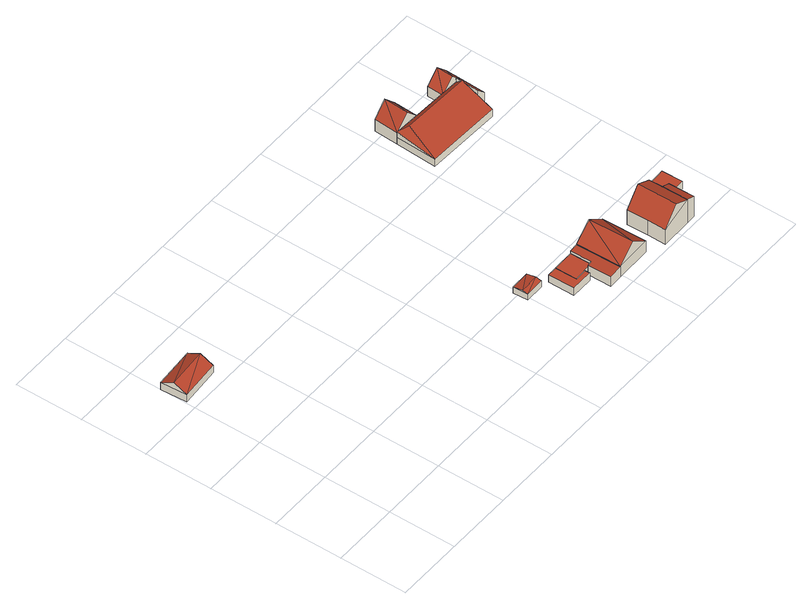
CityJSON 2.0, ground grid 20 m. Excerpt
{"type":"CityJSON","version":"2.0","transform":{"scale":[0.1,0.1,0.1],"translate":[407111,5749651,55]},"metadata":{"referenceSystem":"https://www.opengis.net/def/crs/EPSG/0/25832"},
"CityObjects":{
"building1":{"type":"Building","attributes":{"Gemeindeschluessel":"05515000","Geometrietyp2DReferenz":"3000","function":"31001_2700","roofType":"3100","measuredHeight":4.38},"geometry":[{"type":"Solid","lod":"2","boundaries":[[[[0,1,2,3]],[[4,5,1,0]],[[6,7,5,4]],[[3,2,7,6]],[[0,8,4]],[[6,9,3]],[[9,8,0]],[[0,3,9]],[[6,4,8]],[[8,9,6]],[[1,5,7,2]]]],"semantics":{"surfaces":[{"type":"WallSurface"},{"type":"RoofSurface"},{"type":"GroundSurface"}],"values":[[0,0,0,0,0,0,1,1,1,1,2]]}}]},
"building2":{"type":"Building","attributes":{"Gemeindeschluessel":"05515000","Geometrietyp2DReferenz":"3000","function":"31001_2460","roofType":"3100","measuredHeight":2.57},"geometry":[{"type":"Solid","lod":"2","boundaries":[[[[10,11,12,13]],[[14,15,11,10]],[[16,17,15,14]],[[13,12,17,16]],[[10,18,14]],[[16,19,13]],[[19,18,10]],[[10,13,19]],[[16,14,18]],[[18,19,16]],[[11,15,17,12]]]],"semantics":{"surfaces":[{"type":"WallSurface"},{"type":"RoofSurface"},{"type":"GroundSurface"}],"values":[[0,0,0,0,0,0,1,1,1,1,2]]}}]},
"building3":{"type":"Building","attributes":{"Gemeindeschluessel":"05515000","Geometrietyp2DReferenz":"3000","function":"51009_1611","roofType":"1000","measuredHeight":2.49},"geometry":[{"type":"Solid","lod":"2","boundaries":[[[[20,21,22,23]],[[24,25,21,20]],[[26,27,25,24]],[[28,29,27,26]],[[30,31,29,28]],[[23,22,31,30]],[[28,26,24,20,23,30]],[[21,25,27,29,31,22]]]],"semantics":{"surfaces":[{"type":"WallSurface"},{"type":"RoofSurface"},{"type":"GroundSurface"}],"values":[[0,0,0,0,0,0,1,2]]}}]},
"building4":{"type":"Building","attributes":{"Gemeindeschluessel":"05515000","Geometrietyp2DReferenz":"3000","function":"31001_2460","roofType":"1000","measuredHeight":2.5},"geometry":[{"type":"Solid","lod":"2","boundaries":[[[[24,25,27,26]],[[32,33,25,24]],[[34,35,33,32]],[[26,27,35,34]],[[32,24,26,34]],[[25,33,35,27]]]],"semantics":{"surfaces":[{"type":"WallSurface"},{"type":"RoofSurface"},{"type":"GroundSurface"}],"values":[[0,0,0,0,1,2]]}}]},
"building5":{"type":"Building","attributes":{"Gemeindeschluessel":"05515000","Geometrietyp2DReferenz":"3000","function":"51009_1610","roofType":"2100","measuredHeight":3.62},"geometry":[{"type":"Solid","lod":"2","boundaries":[[[[36,37,38,39]],[[40,41,37,36]],[[42,43,41,40]],[[44,45,43,42]],[[46,47,45,44]],[[39,38,47,46]],[[44,42,40,36,39,46]],[[37,41,43,45,47,38]]]],"semantics":{"surfaces":[{"type":"WallSurface"},{"type":"RoofSurface"},{"type":"GroundSurface"}],"values":[[0,0,0,0,0,0,1,2]]}}]},
"building6":{"type":"Building","attributes":{"Gemeindeschluessel":"05515000","Geometrietyp2DReferenz":"3000","function":"31001_1000","roofType":"3100","measuredHeight":8.01},"address":[{"country":"Germany","locality":"Münster","thoroughfareNumber":"30","thoroughfareName":"Am Emmerbach"}],"geometry":[{"type":"Solid","lod":"2","boundaries":[[[[48,47,38,49]],[[50,51,47,48]],[[52,53,51,50]],[[49,38,53,52]],[[48,54,50]],[[52,55,49]],[[49,55,54]],[[54,48,49]],[[55,52,50]],[[50,54,55]],[[47,51,53,38]]]],"semantics":{"surfaces":[{"type":"WallSurface"},{"type":"RoofSurface"},{"type":"GroundSurface"}],"values":[[0,0,0,0,0,0,1,1,1,1,2]]}}]},
"building7":{"type":"Building","attributes":{"Gemeindeschluessel":"05515000","Geometrietyp2DReferenz":"3000","function":"31001_1000"},"address":[{"country":"Germany","locality":"Münster","thoroughfareNumber":"28","thoroughfareName":"Am Emmerbach"}],"children":["building7-1","building7-2"]},
"building7-1":{"type":"BuildingPart","attributes":{"roofType":"3100","measuredHeight":10.5},"parents":["building7"],"geometry":[{"type":"Solid","lod":"2","boundaries":[[[[56,57,58,59]],[[60,61,57,56]],[[62,63,61,60]],[[64,65,63,62]],[[66,67,65,64]],[[64,68,69,59,66]],[[56,69,68,62,60]],[[64,62,68]],[[69,56,59]],[[58,57,61,63,65,67]],[[67,66,59,58]]]],"semantics":{"surfaces":[{"type":"WallSurface"},{"type":"RoofSurface"},{"type":"GroundSurface"},{"type":"ClosureSurface"}],"values":[[0,0,0,0,0,1,1,0,0,2,3]]}}]},
"building7-2":{"type":"BuildingPart","attributes":{"roofType":"2100","measuredHeight":8.25},"parents":["building7"],"geometry":[{"type":"Solid","lod":"2","boundaries":[[[[70,71,67,66,72]],[[73,74,71,70]],[[75,59,58,74,73]],[[73,70,72,75]],[[71,74,58,67]],[[59,75,72,66]],[[67,58,59,66]]]],"semantics":{"surfaces":[{"type":"WallSurface"},{"type":"RoofSurface"},{"type":"GroundSurface"},{"type":"ClosureSurface"}],"values":[[0,0,0,1,2,0,3]]}}]},
"building8":{"type":"Building","attributes":{"Gemeindeschluessel":"05515000","Geometrietyp2DReferenz":"3000","function":"51009_1611","roofType":"1000","measuredHeight":2.7},"geometry":[{"type":"Solid","lod":"2","boundaries":[[[[76,77,78,79]],[[80,81,77,76]],[[82,83,81,80]],[[79,78,83,82]],[[80,76,79,82]],[[77,81,83,78]]]],"semantics":{"surfaces":[{"type":"WallSurface"},{"type":"RoofSurface"},{"type":"GroundSurface"}],"values":[[0,0,0,0,1,2]]}}]},
"building9":{"type":"Building","attributes":{"Gemeindeschluessel":"05515000","Geometrietyp2DReferenz":"3000","function":"31001_2000"},"children":["building9-1","building9-2","building9-3","building9-4"]},
"building9-1":{"type":"BuildingPart","attributes":{"roofType":"5000","measuredHeight":6.19},"parents":["building9"],"geometry":[{"type":"Solid","lod":"2","boundaries":[[[[84,85,86,87]],[[88,89,90,91]],[[92,93,94,95]],[[87,86,93,92]],[[87,96,97]],[[92,98,99,100,96,87]],[[101,102,103,104,105,97,96,100,106,107]],[[108,103,102,109,88,91]],[[98,92,95]],[[97,110,84,87]],[[85,90,89,111,94,93,86]],[[85,84,91,90]],[[89,88,112,111]],[[111,112,95,94]],[[104,103,108]],[[97,105,110]],[[110,108,91,84]],[[110,105,104,108]],[[102,101,109]],[[109,113,112,88]],[[109,101,107,113]],[[100,99,106]],[[113,107,106,99,98,95,112]]]],"semantics":{"surfaces":[{"type":"WallSurface"},{"type":"RoofSurface"},{"type":"GroundSurface"},{"type":"ClosureSurface"}],"values":[[0,0,0,0,1,1,1,0,0,0,2,3,3,3,0,0,3,3,0,3,3,0,3]]}}]},
"building9-2":{"type":"BuildingPart","attributes":{"roofType":"3100","measuredHeight":8.09},"parents":["building9"],"geometry":[{"type":"Solid","lod":"2","boundaries":[[[[108,91,90,114,115]],[[116,117,85,84,110]],[[115,114,117,116]],[[116,118,115]],[[115,118,119]],[[119,104,108,115]],[[118,116,110]],[[110,105,119,118]],[[90,85,117,114]],[[85,90,91,84]],[[91,108,110,84]],[[119,105,104]],[[104,105,110,108]]]],"semantics":{"surfaces":[{"type":"WallSurface"},{"type":"RoofSurface"},{"type":"GroundSurface"},{"type":"ClosureSurface"}],"values":[[0,0,0,0,1,1,1,1,2,3,3,0,3]]}}]},
"building9-3":{"type":"BuildingPart","attributes":{"roofType":"3100","measuredHeight":7.23},"parents":["building9"],"geometry":[{"type":"Solid","lod":"2","boundaries":[[[[120,121,89,88,109]],[[122,123,121,120]],[[124,125,123,122]],[[120,126,122]],[[126,120,109]],[[109,101,127,126]],[[122,126,127]],[[127,124,122]],[[121,123,125,111,89]],[[89,111,112,88]],[[112,113,109,88]],[[125,124,113,112,111]],[[127,101,107,128,124]],[[107,101,109,113]],[[128,107,113,124]]]],"semantics":{"surfaces":[{"type":"WallSurface"},{"type":"RoofSurface"},{"type":"GroundSurface"},{"type":"ClosureSurface"}],"values":[[0,0,0,0,1,1,1,1,2,3,3,3,0,3,3]]}}]},
"building9-4":{"type":"BuildingPart","attributes":{"roofType":"2100","measuredHeight":6.04},"parents":["building9"],"geometry":[{"type":"Solid","lod":"2","boundaries":[[[[129,98,95,94,130,131]],[[131,130,125,124]],[[128,106,99,129,131,124]],[[94,111,125,130]],[[107,106,128]],[[98,129,99]],[[111,94,95,112]],[[95,98,99,106,107,113,112]],[[113,124,125,111,112]],[[113,107,128,124]]]],"semantics":{"surfaces":[{"type":"WallSurface"},{"type":"RoofSurface"},{"type":"GroundSurface"},{"type":"ClosureSurface"}],"values":[[0,0,1,2,0,0,3,3,3,3]]}}]}
},
"vertices":[
[123,716,30],[123,716,6],[1,707,6],[1,707,30],[127,639,30],[127,639,6],[6,630,30],[6,630,6],[125,677,50],[4,668,50],
[838,208,39],[838,208,19],[781,207,19],[781,207,39],[840,163,39],[840,163,19],[783,162,39],[783,162,19],[839,179,45],[782,177,45],
[861,158,47],[861,158,22],[862,80,22],[862,80,47],[890,158,47],[890,158,22],[891,94,47],[891,94,22],[927,95,47],[927,95,22],[927,80,47],[927,80,22],
[953,159,47],[953,159,22],[954,96,47],[954,96,22],
[941,25,55],[941,25,23],[980,26,23],[980,26,59],[939,95,55],[939,95,23],[954,96,56],[954,96,23],[953,159,56],[953,159,23],[977,159,59],[977,159,23],
[977,159,61],[980,26,61],[1085,160,61],[1085,160,23],[1088,28,61],[1088,28,23],[1031,160,103],[1034,27,103],
[1138,5,74],[1138,5,23],[1229,6,23],[1229,6,105],[1137,59,74],[1137,59,23],[1136,122,74],[1136,122,23],[1227,123,105],[1227,123,23],[1228,83,105],[1228,83,23],[1181,123,128],[1183,5,128],
[1256,84,93],[1256,84,23],[1228,83,106],[1258,7,93],[1258,7,23],[1229,6,106],
[1254,146,52],[1254,146,25],[1256,84,25],[1256,84,52],[1313,148,52],[1313,148,25],[1315,86,52],[1315,86,25],
[1023,746,41],[1023,746,17],[1017,625,17],[1017,625,41],[1199,737,41],[1199,737,17],[1100,742,17],[1100,742,41],[1241,616,41],[1241,616,17],[1244,663,17],[1244,663,41],[1043,723,79],[1023,746,59],[1244,663,60],[1246,706,76],[1247,713,79],[1208,736,60],[1199,737,60],[1100,742,60],[1097,742,60],[1026,746,59],[1247,716,76],[1248,734,60],[1100,742,56],[1199,737,51],[1023,746,56],[1248,734,17],[1248,734,41],[1248,734,51],
[1103,815,17],[1103,815,56],[1027,818,56],[1027,818,17],[1065,816,98],[1062,744,98],
[1201,786,51],[1201,786,17],[1273,784,51],[1273,784,17],[1271,733,51],[1271,733,17],[1237,785,89],[1235,735,89],[1248,734,75],
[1244,663,77],[1269,662,17],[1269,662,51]
]}
